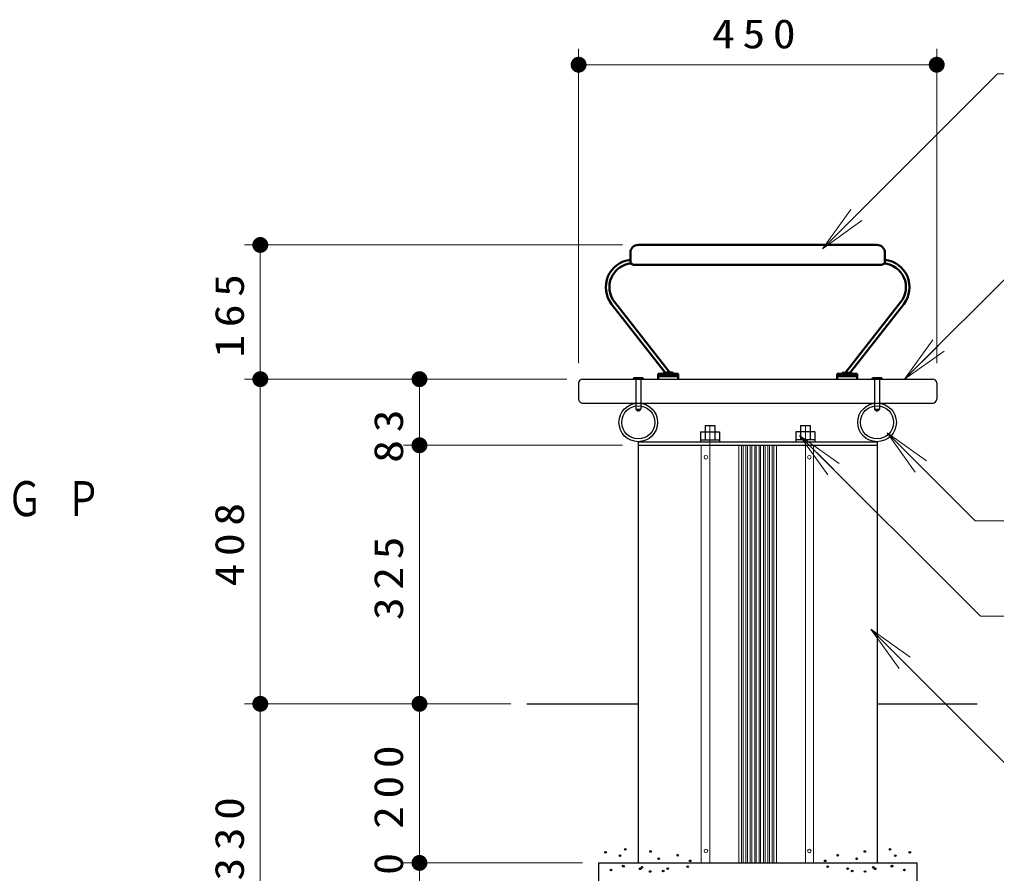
# Model space of a CAD drawing. Units: millimetres on the paper, scale 1:20. Extents: x -365 to 0, y -26 to 257.
# Drawn here: x -122.2 to -60.8, y 76.3 to 130 of the extents above; entities that cross this region are included whole.
import ezdxf

# ---------------------------------------------------------------- set-up
doc = ezdxf.new("R2010")
doc.units = ezdxf.units.MM
doc.linetypes.add('USER2', pattern=[6, 3, -1, 1, -1])
doc.layers.add('LY_1', color=7, linetype='Continuous', lineweight=25)
doc.styles.add('ＭＳ ゴシック', font='')
doc.styles.get('ＭＳ ゴシック').set_extended_font_data('MS Gothic')

# ---------------------------------------------------------------- blocks, each defined once
blk = doc.blocks.new('filled_dot')
at = {"color": 0, "linetype": 'Continuous', "lineweight": -2, "const_width": 1.25}
blk.add_lwpolyline([(-0.625, 0, 1), (0.625, 0, 1)], format="xyb", close=True, dxfattribs=at)

msp = doc.modelspace()

# ---------------------------------------------------------------- linework, layer by layer
at = {"layer": 'LY_1', "lineweight": 13}
for p, q in [((-87.039, 108.382), (-87.039, 128.145)), ((-64.539, 108.382), (-64.539, 128.145)), ((-87.039, 127.145), (-64.539, 127.145)), ((-71.711, 115.578), (-69.944, 118.053)), ((-71.711, 115.578), (-69.59, 117.699)), ((-69.236, 117.346), (-71.711, 115.578)), ((-84.289, 115.817), (-108.039, 115.817)), ((-107.039, 107.382), (-107.039, 115.817)), ((-66.554, 107.382), (-64.786, 109.856)), ((-66.554, 107.382), (-64.432, 109.503)), ((-64.079, 109.149), (-66.554, 107.382)), ((-87.789, 107.382), (-108.039, 107.382)), ((-87.789, 107.382), (-108.039, 107.382)), ((-107.039, 86.977), (-107.039, 107.382)), ((-97.039, 103.227), (-97.039, 107.382)), ((-71.382, 101.369), (-73.15, 103.844)), ((-73.15, 103.844), (-70.675, 102.076)), ((-73.15, 103.844), (-71.029, 101.722)), ((-65.888, 101.532), (-67.656, 104.007)), ((-67.656, 104.007), (-65.181, 102.239)), ((-67.656, 104.007), (-65.535, 101.886)), ((-84.289, 103.227), (-98.039, 103.227)), ((-97.039, 86.977), (-97.039, 103.227)), ((-79.339, 103.227), (-79.339, 76.977)), ((-78.789, 103.227), (-78.789, 76.977)), ((-76.976, 103.227), (-76.976, 76.977)), ((-76.801, 103.227), (-76.801, 76.977)), ((-76.701, 103.227), (-76.701, 76.977)), ((-76.526, 103.227), (-76.526, 76.977)), ((-76.426, 103.227), (-76.426, 76.977)), ((-76.251, 103.227), (-76.251, 76.977)), ((-76.151, 103.227), (-76.151, 76.977)), ((-75.976, 103.227), (-75.976, 76.977)), ((-75.876, 103.227), (-75.876, 76.977)), ((-75.701, 103.227), (-75.701, 76.977)), ((-75.601, 103.227), (-75.601, 76.977)), ((-75.426, 103.227), (-75.426, 76.977)), ((-75.326, 103.227), (-75.326, 76.977)), ((-75.151, 103.227), (-75.151, 76.977)), ((-75.051, 103.227), (-75.051, 76.977)), ((-74.876, 103.227), (-74.876, 76.977)), ((-74.776, 103.227), (-74.776, 76.977)), ((-74.601, 103.227), (-74.601, 76.977)), ((-72.789, 103.227), (-72.789, 76.977)), ((-72.289, 103.227), (-72.289, 76.977)), ((-66.907, 89.201), (-68.675, 91.676)), ((-68.675, 91.676), (-66.2, 89.908)), ((-68.675, 91.676), (-66.553, 89.554)), ((-91.297, 86.977), (-108.039, 86.977)), ((-91.297, 86.977), (-108.039, 86.977)), ((-107.039, 70.477), (-107.039, 86.977)), ((-97.039, 76.977), (-97.039, 86.977)), ((-86.789, 76.977), (-98.039, 76.977)), ((-97.039, 75.477), (-97.039, 76.977))]:
    msp.add_line(p, q, dxfattribs=at)
at = {"layer": 'LY_1', "color": 140, "lineweight": 50}
for p, q in [((-83.289, 115.817), (-75.789, 115.817)), ((-68.289, 115.817), (-75.789, 115.817)), ((-83.789, 115.317), (-83.789, 114.817)), ((-67.789, 115.317), (-67.789, 114.817)), ((-83.539, 114.567), (-68.039, 114.567)), ((-81.615, 107.817), (-84.965, 112.105)), ((-81.33, 107.817), (-84.788, 112.243)), ((-70.248, 107.817), (-66.79, 112.243)), ((-69.962, 107.817), (-66.612, 112.105)), ((-82.039, 107.717), (-80.789, 107.717)), ((-82.039, 107.717), (-82.039, 107.382)), ((-82.039, 107.567), (-80.789, 107.567)), ((-80.789, 107.717), (-80.789, 107.382)), ((-69.539, 107.717), (-70.789, 107.717)), ((-70.789, 107.717), (-70.789, 107.382)), ((-69.539, 107.567), (-70.789, 107.567)), ((-69.539, 107.717), (-69.539, 107.382))]:
    msp.add_line(p, q, dxfattribs=at)
at = {"layer": 'LY_1'}
for p, q in [((-83.614, 107.432), (-83.539, 107.482)), ((-83.614, 107.432), (-82.964, 107.432)), ((-83.614, 107.432), (-83.614, 107.382)), ((-83.539, 107.482), (-83.039, 107.482)), ((-83.039, 107.482), (-82.964, 107.432)), ((-82.964, 107.432), (-82.964, 107.382)), ((-68.614, 107.432), (-68.539, 107.482)), ((-68.614, 107.432), (-67.964, 107.432)), ((-68.614, 107.432), (-68.614, 107.382)), ((-68.539, 107.482), (-68.039, 107.482)), ((-68.039, 107.482), (-67.964, 107.432)), ((-67.964, 107.432), (-67.964, 107.382)), ((-87.039, 107.132), (-87.039, 106.132)), ((-86.789, 107.382), (-64.789, 107.382)), ((-83.439, 107.382), (-83.439, 105.494)), ((-83.139, 107.382), (-83.139, 105.494)), ((-68.439, 107.382), (-68.439, 105.494)), ((-68.139, 107.382), (-68.139, 105.494)), ((-64.539, 107.132), (-64.539, 106.132)), ((-86.789, 105.882), (-64.789, 105.882)), ((-83.439, 105.494), (-83.326, 105.382)), ((-83.439, 105.494), (-83.139, 105.494)), ((-83.326, 105.382), (-83.251, 105.382)), ((-83.251, 105.382), (-83.139, 105.494)), ((-68.439, 105.494), (-68.326, 105.382)), ((-68.439, 105.494), (-68.139, 105.494)), ((-68.326, 105.382), (-68.251, 105.382)), ((-68.251, 105.382), (-68.139, 105.494)), ((-79.089, 104.477), (-79.089, 103.567)), ((-79.089, 104.477), (-78.489, 104.477)), ((-78.489, 104.477), (-78.489, 103.567)), ((-73.089, 104.477), (-73.089, 103.567)), ((-73.089, 104.477), (-72.489, 104.477)), ((-72.489, 104.477), (-72.489, 103.567)), ((-79.389, 104.067), (-79.389, 103.452)), ((-79.389, 104.067), (-78.189, 104.067)), ((-78.189, 104.067), (-78.189, 103.452)), ((-73.389, 104.067), (-73.389, 103.452)), ((-72.189, 104.067), (-73.389, 104.067)), ((-72.189, 104.067), (-72.189, 103.452)), ((-83.289, 103.452), (-83.289, 76.977)), ((-83.289, 103.452), (-68.289, 103.452)), ((-83.289, 103.227), (-68.289, 103.227)), ((-79.389, 103.567), (-78.189, 103.567)), ((-72.189, 103.567), (-73.389, 103.567)), ((-68.289, 103.452), (-68.289, 76.977)), ((-90.297, 86.977), (-83.289, 86.977)), ((-68.289, 86.977), (-62.006, 86.977)), ((-85.789, 76.977), (-65.789, 76.977)), ((-85.789, 76.977), (-85.789, 70.477)), ((-65.789, 76.977), (-65.789, 70.477))]:
    msp.add_line(p, q, dxfattribs=at)
at = {"layer": 'LY_1', "color": 40}
for p, q in [((-81.739, 107.767), (-81.689, 107.817)), ((-81.739, 107.767), (-81.739, 107.717)), ((-81.089, 107.767), (-81.739, 107.767)), ((-81.139, 107.817), (-81.689, 107.817)), ((-81.139, 107.817), (-81.089, 107.767)), ((-81.089, 107.767), (-81.089, 107.717)), ((-70.439, 107.817), (-70.489, 107.767)), ((-70.489, 107.767), (-70.489, 107.717)), ((-70.489, 107.767), (-69.839, 107.767)), ((-70.439, 107.817), (-69.889, 107.817)), ((-69.839, 107.767), (-69.889, 107.817)), ((-69.839, 107.767), (-69.839, 107.717))]:
    msp.add_line(p, q, dxfattribs=at)
at = {"layer": 'LY_1', "linetype": 'USER2', "lineweight": 13}
for p, q in [((-78.789, 104.42), (-78.789, 103.227)), ((-72.789, 104.42), (-72.789, 103.227))]:
    msp.add_line(p, q, dxfattribs=at)
at = {"layer": 'LY_1', "lineweight": 13}
for points in [[(-71.711, 115.578), (-60.719, 126.571), (-18.719, 126.571)], [(-66.554, 107.382), (-59.236, 114.699), (-28.958, 114.699)], [(-73.15, 103.844), (-61.796, 92.489), (-11.778, 92.489)], [(-67.656, 104.007), (-62.118, 98.469), (-25.391, 98.469)], [(-68.675, 91.676), (-58.764, 81.765), (-28.528, 81.765)]]:
    msp.add_lwpolyline(points, dxfattribs=at)
at = {"layer": 'LY_1'}
for centre, radius in [((-83.289, 104.667), 1.215), ((-83.289, 104.667), 1.04), ((-68.289, 104.667), 1.215), ((-68.289, 104.667), 1.04), ((-85.347, 77.647), 0.05), ((-84.439, 77.432), 0.05), ((-84.108, 77.829), 0.05), ((-82.522, 77.697), 0.05), ((-80.813, 77.461), 0.05), ((-70.765, 77.461), 0.05), ((-69.055, 77.697), 0.05), ((-67.469, 77.829), 0.05), ((-67.139, 77.432), 0.05), ((-66.231, 77.647), 0.05), ((-84.24, 76.788), 0.05), ((-84.202, 76.766), 0.05), ((-83.051, 76.705), 0.05), ((-82.005, 77.237), 0.05), ((-80.184, 76.74), 0.05), ((-80.03, 77.107), 0.05), ((-71.548, 77.107), 0.05), ((-71.394, 76.74), 0.05), ((-69.573, 77.237), 0.05), ((-68.527, 76.705), 0.05), ((-67.375, 76.766), 0.05), ((-67.337, 76.788), 0.05), ((-85.009, 76.533), 0.05), ((-83.168, 76.609), 0.05), ((-82.54, 76.439), 0.05), ((-81.726, 76.473), 0.05), ((-81.441, 76.622), 0.05), ((-70.137, 76.622), 0.05), ((-69.852, 76.473), 0.05), ((-69.038, 76.439), 0.05), ((-68.409, 76.609), 0.05), ((-66.568, 76.533), 0.05)]:
    msp.add_circle(centre, radius, dxfattribs=at)
at = {"layer": 'LY_1', "lineweight": 13}
for centre in [(-79.039, 102.477), (-72.539, 102.477), (-79.039, 77.727), (-72.539, 77.727)]:
    msp.add_circle(centre, 0.113, dxfattribs=at)
at = {"layer": 'LY_1', "color": 140, "lineweight": 50}
for centre, radius, start, end in [((-83.289, 115.317), 0.5, 90, 180), ((-68.289, 115.317), 0.5, 0, 90), ((-83.606, 113.167), 1.725, 96.08041, 218), ((-83.539, 114.817), 0.25, 179.99999, 270), ((-68.039, 114.817), 0.25, 270, 0), ((-67.972, 113.167), 1.725, 322, 83.91958), ((-83.606, 113.167), 1.5, 94.91293, 218), ((-67.972, 113.167), 1.5, 322, 85.08707)]:
    msp.add_arc(centre, radius, start, end, dxfattribs=at)
at = {"layer": 'LY_1'}
for centre, start, end in [((-86.789, 107.132), 90, 180), ((-64.789, 107.132), 0, 90), ((-86.789, 106.132), 179.99999, 270), ((-64.789, 106.132), 270, 0)]:
    msp.add_arc(centre, 0.25, start, end, dxfattribs=at)

# ---------------------------------------------------------------- block references
at = {"layer": 'LY_1', "lineweight": 13, "xscale": 0.4, "yscale": 0.4}
msp.add_blockref('filled_dot', (-87.039, 127.145), dxfattribs=at)
for p, rotation in [((-64.539, 127.145), 180), ((-107.039, 115.817), 270), ((-107.039, 107.382), 90), ((-107.039, 107.382), 270), ((-97.039, 107.382), 270), ((-97.039, 103.227), 270), ((-107.039, 86.977), 90), ((-107.039, 86.977), 270), ((-97.039, 86.977), 90), ((-97.039, 86.977), 270), ((-97.039, 76.977), 270)]:
    msp.add_blockref('filled_dot', p, dxfattribs=dict(at, rotation=rotation))

# ---------------------------------------------------------------- texts
at = {"layer": 'LY_1', "style": 'ＭＳ ゴシック'}
for s, insert, char_height, attachment_point in [('\\T1.33;\\W1.15;450', (-75.789, 128.145), 1.833, 8), ('\\T1.64;\\W0.75;フレーム：４０ＡＳＧＰ', (-156.169, 99.821), 2.199, 4)]:
    msp.add_mtext(s, dxfattribs=dict(at, insert=insert, char_height=char_height, attachment_point=attachment_point))
at = {"layer": 'LY_1', "char_height": 1.833, "attachment_point": 8, "rotation": 90, "style": 'ＭＳ ゴシック'}
for s, insert in [('\\T1.33;\\W1.15;165', (-108.039, 111.599)), ('\\T1.34;\\W1.15;83', (-98.039, 104.045)), ('\\T1.33;\\W1.15;408', (-108.039, 97.217)), ('\\T1.33;\\W1.15;325', (-98.039, 95.102)), ('\\T1.33;\\W1.15;200', (-98.039, 81.977)), ('\\T1.33;\\W1.15;330', (-108.039, 78.727)), ('\\T1.34;\\W1.1;30', (-98.039, 76.227))]:
    msp.add_mtext(s, dxfattribs=dict(at, insert=insert))

doc.saveas('drawing.dxf')
